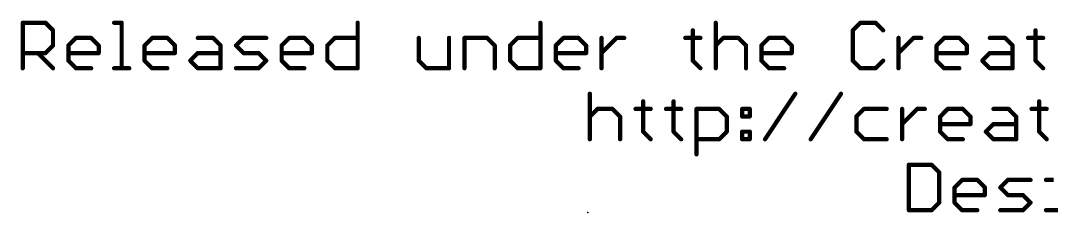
# Model space of a CAD drawing. Extents: x -20 to 87, y -17 to 53.
# Drawn here: x -20.32 to 16.61, y -16.51 to -9.65 of the extents above; entities that cross this region are included whole.
import ezdxf

# ---------------------------------------------------------------- set-up
doc = ezdxf.new("R2010")
doc.units = 0
doc.layers.add('23', color=53, linetype='CONTINUOUS')
doc.layers.add('51', color=53, linetype='CONTINUOUS')

msp = doc.modelspace()

# ---------------------------------------------------------------- linework, layer by layer
at = {"layer": '23'}
msp.add_point((0, -16.51), dxfattribs=at)
at = {"layer": '51', "const_width": 0.1524}
for points in [[(-20.2438, -11.3538), (-20.2438, -9.7268)], [(-20.2438, -9.7268), (-19.4303, -9.7268)], [(-19.4303, -9.7268), (-19.1591, -9.998)], [(-19.1591, -9.998), (-19.1591, -10.5403)], [(-16.9695, -9.7268), (-16.6983, -9.7268)], [(-16.6983, -9.7268), (-16.6983, -11.3538)], [(-8.2448, -9.7268), (-8.2448, -11.3538)], [(-1.6961, -9.7268), (-1.6961, -11.3538)], [(3.7661, -9.998), (3.7661, -11.0826)], [(4.5864, -9.7268), (4.5864, -11.3538)], [(9.769, -9.7268), (9.4979, -9.998)], [(9.4979, -9.998), (9.4979, -11.0826)], [(10.3114, -9.7268), (9.769, -9.7268)], [(10.5825, -9.998), (10.3114, -9.7268)], [(16.0448, -9.998), (16.0448, -11.0826)], [(-18.6066, -10.5403), (-18.3355, -10.2691)], [(-18.3355, -10.2691), (-17.7932, -10.2691)], [(-17.7932, -10.2691), (-17.522, -10.5403)], [(-15.878, -10.5403), (-15.6069, -10.2691)], [(-15.6069, -10.2691), (-15.0646, -10.2691)], [(-15.0646, -10.2691), (-14.7934, -10.5403)], [(-13.9697, -10.2691), (-13.4274, -10.2691)], [(-13.4274, -10.2691), (-13.1562, -10.5403)], [(-12.6037, -10.5403), (-12.3326, -10.2691)], [(-12.3326, -10.2691), (-11.5191, -10.2691)], [(-10.9666, -10.5403), (-10.6954, -10.2691)], [(-10.6954, -10.2691), (-10.1531, -10.2691)], [(-10.1531, -10.2691), (-9.8819, -10.5403)], [(-9.3294, -10.5403), (-9.0583, -10.2691)], [(-9.0583, -10.2691), (-8.2448, -10.2691)], [(-6.0551, -10.2691), (-6.0551, -11.0826)], [(-4.9705, -11.3538), (-4.9705, -10.2691)], [(-4.418, -11.3538), (-4.418, -10.2691)], [(-4.418, -10.2691), (-3.6045, -10.2691)], [(-3.6045, -10.2691), (-3.3333, -10.5403)], [(-2.7808, -10.5403), (-2.5096, -10.2691)], [(-2.5096, -10.2691), (-1.6961, -10.2691)], [(-1.1436, -10.5403), (-0.8725, -10.2691)], [(-0.8725, -10.2691), (-0.3301, -10.2691)], [(-0.3301, -10.2691), (-0.059, -10.5403)], [(0.4935, -11.3538), (0.4935, -10.2691)], [(0.4935, -10.8115), (1.0358, -10.2691)], [(1.0358, -10.2691), (1.307, -10.2691)], [(3.495, -10.2691), (4.0373, -10.2691)], [(4.5864, -10.5403), (4.8576, -10.2691)], [(4.8576, -10.2691), (5.3999, -10.2691)], [(5.3999, -10.2691), (5.6711, -10.5403)], [(6.2236, -10.5403), (6.4947, -10.2691)], [(6.4947, -10.2691), (7.0371, -10.2691)], [(7.0371, -10.2691), (7.3082, -10.5403)], [(11.135, -11.3538), (11.135, -10.2691)], [(11.135, -10.8115), (11.6774, -10.2691)], [(11.6774, -10.2691), (11.9485, -10.2691)], [(12.4993, -10.5403), (12.7705, -10.2691)], [(12.7705, -10.2691), (13.3128, -10.2691)], [(13.3128, -10.2691), (13.584, -10.5403)], [(14.4076, -10.2691), (14.95, -10.2691)], [(14.95, -10.2691), (15.2211, -10.5403)], [(15.7736, -10.2691), (16.316, -10.2691)], [(-19.1591, -10.5403), (-19.4303, -10.8115)], [(-18.6066, -11.0826), (-18.6066, -10.5403)], [(-17.522, -10.5403), (-17.522, -10.8115)], [(-15.878, -11.0826), (-15.878, -10.5403)], [(-14.7934, -10.5403), (-14.7934, -10.8115)], [(-13.1562, -10.5403), (-13.1562, -11.3538)], [(-12.3326, -10.8115), (-12.6037, -10.5403)], [(-10.9666, -11.0826), (-10.9666, -10.5403)], [(-9.8819, -10.5403), (-9.8819, -10.8115)], [(-9.3294, -11.0826), (-9.3294, -10.5403)], [(-3.3333, -10.5403), (-3.3333, -11.3538)], [(-2.7808, -11.0826), (-2.7808, -10.5403)], [(-1.1436, -11.0826), (-1.1436, -10.5403)], [(-0.059, -10.5403), (-0.059, -10.8115)], [(5.6711, -10.5403), (5.6711, -11.3538)], [(6.2236, -11.0826), (6.2236, -10.5403)], [(7.3082, -10.5403), (7.3082, -10.8115)], [(12.4993, -11.0826), (12.4993, -10.5403)], [(13.584, -10.5403), (13.584, -10.8115)], [(15.2211, -10.5403), (15.2211, -11.3538)], [(-19.4303, -10.8115), (-20.2438, -10.8115)], [(-19.7015, -10.8115), (-19.1591, -11.3538)], [(-17.522, -10.8115), (-18.6066, -10.8115)], [(-18.3355, -11.3538), (-18.6066, -11.0826)], [(-14.7934, -10.8115), (-15.878, -10.8115)], [(-15.6069, -11.3538), (-15.878, -11.0826)], [(-14.2409, -11.0826), (-13.9697, -10.8115)], [(-13.9697, -11.3538), (-14.2409, -11.0826)], [(-13.9697, -10.8115), (-13.1562, -10.8115)], [(-11.7902, -10.8115), (-12.3326, -10.8115)], [(-11.5191, -11.0826), (-11.7902, -10.8115)], [(-11.7902, -11.3538), (-11.5191, -11.0826)], [(-9.8819, -10.8115), (-10.9666, -10.8115)], [(-10.6954, -11.3538), (-10.9666, -11.0826)], [(-9.0583, -11.3538), (-9.3294, -11.0826)], [(-6.0551, -11.0826), (-5.7839, -11.3538)], [(-2.5096, -11.3538), (-2.7808, -11.0826)], [(-0.059, -10.8115), (-1.1436, -10.8115)], [(-0.8725, -11.3538), (-1.1436, -11.0826)], [(3.7661, -11.0826), (4.0373, -11.3538)], [(7.3082, -10.8115), (6.2236, -10.8115)], [(6.4947, -11.3538), (6.2236, -11.0826)], [(9.4979, -11.0826), (9.769, -11.3538)], [(10.3114, -11.3538), (10.5825, -11.0826)], [(13.584, -10.8115), (12.4993, -10.8115)], [(12.7705, -11.3538), (12.4993, -11.0826)], [(14.1365, -11.0826), (14.4076, -10.8115)], [(14.4076, -11.3538), (14.1365, -11.0826)], [(14.4076, -10.8115), (15.2211, -10.8115)], [(16.0448, -11.0826), (16.316, -11.3538)], [(-17.7932, -11.3538), (-18.3355, -11.3538)], [(-16.9695, -11.3538), (-16.4272, -11.3538)], [(-15.0646, -11.3538), (-15.6069, -11.3538)], [(-13.1562, -11.3538), (-13.9697, -11.3538)], [(-12.6037, -11.3538), (-11.7902, -11.3538)], [(-10.1531, -11.3538), (-10.6954, -11.3538)], [(-8.2448, -11.3538), (-9.0583, -11.3538)], [(-5.7839, -11.3538), (-4.9705, -11.3538)], [(-1.6961, -11.3538), (-2.5096, -11.3538)], [(-0.3301, -11.3538), (-0.8725, -11.3538)], [(7.0371, -11.3538), (6.4947, -11.3538)], [(9.769, -11.3538), (10.3114, -11.3538)], [(13.3128, -11.3538), (12.7705, -11.3538)], [(15.2211, -11.3538), (14.4076, -11.3538)], [(0.0762, -12.2668), (0.0762, -13.8938)], [(1.9845, -12.538), (1.9845, -13.6226)], [(3.076, -12.538), (3.076, -13.6226)], [(6.352, -13.8938), (7.4366, -12.2668)], [(7.9891, -13.8938), (9.0738, -12.2668)], [(16.1732, -12.538), (16.1732, -13.6226)], [(0.0762, -13.0803), (0.3474, -12.8091)], [(0.3474, -12.8091), (0.8897, -12.8091)], [(0.8897, -12.8091), (1.1609, -13.0803)], [(1.7134, -12.8091), (2.2557, -12.8091)], [(2.8048, -12.8091), (3.3471, -12.8091)], [(3.8962, -14.4361), (3.8962, -12.8091)], [(3.8962, -12.8091), (4.7097, -12.8091)], [(4.7097, -12.8091), (4.9809, -13.0803)], [(5.5334, -12.8091), (5.8045, -12.8091)], [(5.5334, -13.0803), (5.5334, -12.8091)], [(5.8045, -12.8091), (5.8045, -13.0803)], [(9.8974, -12.8091), (9.6263, -13.0803)], [(10.7109, -12.8091), (9.8974, -12.8091)], [(11.2634, -13.8938), (11.2634, -12.8091)], [(11.2634, -13.3515), (11.8058, -12.8091)], [(11.8058, -12.8091), (12.0769, -12.8091)], [(12.6277, -13.0803), (12.8989, -12.8091)], [(12.8989, -12.8091), (13.4412, -12.8091)], [(13.4412, -12.8091), (13.7124, -13.0803)], [(14.5361, -12.8091), (15.0784, -12.8091)], [(15.0784, -12.8091), (15.3495, -13.0803)], [(15.902, -12.8091), (16.4444, -12.8091)], [(1.1609, -13.0803), (1.1609, -13.8938)], [(4.9809, -13.0803), (4.9809, -13.6226)], [(5.8045, -13.0803), (5.5334, -13.0803)], [(9.6263, -13.0803), (9.6263, -13.6226)], [(12.6277, -13.6226), (12.6277, -13.0803)], [(13.7124, -13.3515), (12.6277, -13.3515)], [(13.7124, -13.0803), (13.7124, -13.3515)], [(14.2649, -13.6226), (14.5361, -13.3515)], [(14.5361, -13.3515), (15.3495, -13.3515)], [(15.3495, -13.0803), (15.3495, -13.8938)], [(1.9845, -13.6226), (2.2557, -13.8938)], [(3.076, -13.6226), (3.3471, -13.8938)], [(4.9809, -13.6226), (4.7097, -13.8938)], [(5.5334, -13.6226), (5.8045, -13.6226)], [(5.5334, -13.8938), (5.5334, -13.6226)], [(5.8045, -13.6226), (5.8045, -13.8938)], [(9.6263, -13.6226), (9.8974, -13.8938)], [(12.8989, -13.8938), (12.6277, -13.6226)], [(14.5361, -13.8938), (14.2649, -13.6226)], [(16.1732, -13.6226), (16.4444, -13.8938)], [(4.7097, -13.8938), (3.8962, -13.8938)], [(5.8045, -13.8938), (5.5334, -13.8938)], [(9.8974, -13.8938), (10.7109, -13.8938)], [(13.4412, -13.8938), (12.8989, -13.8938)], [(15.3495, -13.8938), (14.5361, -13.8938)], [(11.5062, -14.8068), (11.5062, -16.4338)], [(12.3197, -14.8068), (11.5062, -14.8068)], [(12.5909, -15.078), (12.3197, -14.8068)], [(12.5909, -16.1626), (12.5909, -15.078)], [(13.1434, -15.6203), (13.4145, -15.3491)], [(13.4145, -15.3491), (13.9569, -15.3491)], [(13.9569, -15.3491), (14.228, -15.6203)], [(14.7805, -15.6203), (15.0517, -15.3491)], [(15.0517, -15.3491), (15.8652, -15.3491)], [(16.4177, -15.3491), (16.6888, -15.3491)], [(13.1434, -16.1626), (13.1434, -15.6203)], [(14.228, -15.8915), (13.1434, -15.8915)], [(14.228, -15.6203), (14.228, -15.8915)], [(15.0517, -15.8915), (14.7805, -15.6203)], [(15.594, -15.8915), (15.0517, -15.8915)], [(15.8652, -16.1626), (15.594, -15.8915)], [(12.3197, -16.4338), (12.5909, -16.1626)], [(13.4145, -16.4338), (13.1434, -16.1626)], [(15.594, -16.4338), (15.8652, -16.1626)], [(11.5062, -16.4338), (12.3197, -16.4338)], [(13.9569, -16.4338), (13.4145, -16.4338)], [(14.7805, -16.4338), (15.594, -16.4338)], [(16.4177, -16.4338), (16.96, -16.4338)]]:
    msp.add_lwpolyline(points, dxfattribs=at)
at = {"layer": '51', "const_width": 0.0762}
for points in [[(-20.2057, -9.7268, 1), (-20.2819, -9.7268)], [(-20.2438, -9.6887, 1), (-20.2438, -9.7649)], [(-19.4034, -9.6999, 1), (-19.4572, -9.7538)], [(-19.4303, -9.7649, 1), (-19.4303, -9.6887)], [(-19.121, -9.998, 1), (-19.1972, -9.998)], [(-19.1861, -10.0249, 1), (-19.1322, -9.971)], [(-16.9695, -9.6887, 1), (-16.9695, -9.7649)], [(-16.6602, -9.7268, 1), (-16.7364, -9.7268)], [(-16.6983, -9.7649, 1), (-16.6983, -9.6887)], [(-8.2067, -9.7268, 1), (-8.2829, -9.7268)], [(-1.658, -9.7268, 1), (-1.7342, -9.7268)], [(3.8042, -9.998, 1), (3.728, -9.998)], [(4.6245, -9.7268, 1), (4.5483, -9.7268)], [(9.4709, -9.971, 1), (9.5248, -10.0249)], [(9.536, -9.998, 1), (9.4598, -9.998)], [(9.769, -9.6887, 1), (9.769, -9.7649)], [(9.796, -9.7538, 1), (9.7421, -9.6999)], [(10.3383, -9.6999, 1), (10.2844, -9.7538)], [(10.3114, -9.7649, 1), (10.3114, -9.6887)], [(10.5556, -10.0249, 1), (10.6095, -9.971)], [(16.0829, -9.998, 1), (16.0067, -9.998)], [(-18.3355, -10.231, 1), (-18.3355, -10.3072)], [(-18.3085, -10.2961, 1), (-18.3624, -10.2422)], [(-17.7662, -10.2422, 1), (-17.8201, -10.2961)], [(-17.7932, -10.3072, 1), (-17.7932, -10.231)], [(-15.6069, -10.231, 1), (-15.6069, -10.3072)], [(-15.5799, -10.2961, 1), (-15.6338, -10.2422)], [(-15.0376, -10.2422, 1), (-15.0915, -10.2961)], [(-15.0646, -10.3072, 1), (-15.0646, -10.231)], [(-13.9697, -10.231, 1), (-13.9697, -10.3072)], [(-13.4005, -10.2422, 1), (-13.4543, -10.2961)], [(-13.4274, -10.3072, 1), (-13.4274, -10.231)], [(-12.3326, -10.231, 1), (-12.3326, -10.3072)], [(-12.3056, -10.2961, 1), (-12.3595, -10.2422)], [(-11.5191, -10.3072, 1), (-11.5191, -10.231)], [(-10.6954, -10.231, 1), (-10.6954, -10.3072)], [(-10.6685, -10.2961, 1), (-10.7224, -10.2422)], [(-10.1261, -10.2422, 1), (-10.18, -10.2961)], [(-10.1531, -10.3072, 1), (-10.1531, -10.231)], [(-9.0583, -10.231, 1), (-9.0583, -10.3072)], [(-9.0313, -10.2961, 1), (-9.0852, -10.2422)], [(-8.2448, -10.3072, 1), (-8.2448, -10.231)], [(-6.017, -10.2691, 1), (-6.0932, -10.2691)], [(-4.9324, -10.2691, 1), (-5.0086, -10.2691)], [(-4.3799, -10.2691, 1), (-4.4561, -10.2691)], [(-4.418, -10.231, 1), (-4.418, -10.3072)], [(-3.5775, -10.2422, 1), (-3.6314, -10.2961)], [(-3.6045, -10.3072, 1), (-3.6045, -10.231)], [(-2.5096, -10.231, 1), (-2.5096, -10.3072)], [(-2.4827, -10.2961, 1), (-2.5366, -10.2422)], [(-1.6961, -10.3072, 1), (-1.6961, -10.231)], [(-0.8725, -10.231, 1), (-0.8725, -10.3072)], [(-0.8455, -10.2961, 1), (-0.8994, -10.2422)], [(-0.3032, -10.2422, 1), (-0.3571, -10.2961)], [(-0.3301, -10.3072, 1), (-0.3301, -10.231)], [(0.5316, -10.2691, 1), (0.4554, -10.2691)], [(1.0358, -10.231, 1), (1.0358, -10.3072)], [(1.0628, -10.2961, 1), (1.0089, -10.2422)], [(1.307, -10.3072, 1), (1.307, -10.231)], [(3.495, -10.231, 1), (3.495, -10.3072)], [(4.0373, -10.3072, 1), (4.0373, -10.231)], [(4.8576, -10.231, 1), (4.8576, -10.3072)], [(4.8845, -10.2961, 1), (4.8306, -10.2422)], [(5.4268, -10.2422, 1), (5.373, -10.2961)], [(5.3999, -10.3072, 1), (5.3999, -10.231)], [(6.4947, -10.231, 1), (6.4947, -10.3072)], [(6.5217, -10.2961, 1), (6.4678, -10.2422)], [(7.064, -10.2422, 1), (7.0101, -10.2961)], [(7.0371, -10.3072, 1), (7.0371, -10.231)], [(11.1731, -10.2691, 1), (11.0969, -10.2691)], [(11.6774, -10.231, 1), (11.6774, -10.3072)], [(11.7043, -10.2961, 1), (11.6504, -10.2422)], [(11.9485, -10.3072, 1), (11.9485, -10.231)], [(12.7705, -10.231, 1), (12.7705, -10.3072)], [(12.7974, -10.2961, 1), (12.7435, -10.2422)], [(13.3398, -10.2422, 1), (13.2859, -10.2961)], [(13.3128, -10.3072, 1), (13.3128, -10.231)], [(14.4076, -10.231, 1), (14.4076, -10.3072)], [(14.9769, -10.2422, 1), (14.923, -10.2961)], [(14.95, -10.3072, 1), (14.95, -10.231)], [(15.7736, -10.231, 1), (15.7736, -10.3072)], [(16.316, -10.3072, 1), (16.316, -10.231)], [(-19.1972, -10.5403, 1), (-19.121, -10.5403)], [(-19.1322, -10.5672, 1), (-19.1861, -10.5134)], [(-18.5685, -10.5403, 1), (-18.6447, -10.5403)], [(-18.6336, -10.5134, 1), (-18.5797, -10.5672)], [(-17.4839, -10.5403, 1), (-17.5601, -10.5403)], [(-17.5489, -10.5672, 1), (-17.495, -10.5134)], [(-15.8399, -10.5403, 1), (-15.9162, -10.5403)], [(-15.905, -10.5134, 1), (-15.8511, -10.5672)], [(-14.7553, -10.5403, 1), (-14.8315, -10.5403)], [(-14.8203, -10.5672, 1), (-14.7664, -10.5134)], [(-13.1181, -10.5403, 1), (-13.1943, -10.5403)], [(-13.1832, -10.5672, 1), (-13.1293, -10.5134)], [(-12.5768, -10.5134, 1), (-12.6307, -10.5672)], [(-12.6307, -10.5134, 1), (-12.5768, -10.5672)], [(-10.9285, -10.5403, 1), (-11.0047, -10.5403)], [(-10.9935, -10.5134, 1), (-10.9396, -10.5672)], [(-9.8438, -10.5403, 1), (-9.92, -10.5403)], [(-9.9089, -10.5672, 1), (-9.855, -10.5134)], [(-9.2913, -10.5403, 1), (-9.3675, -10.5403)], [(-9.3564, -10.5134, 1), (-9.3025, -10.5672)], [(-3.2952, -10.5403, 1), (-3.3714, -10.5403)], [(-3.3602, -10.5672, 1), (-3.3064, -10.5134)], [(-2.7427, -10.5403, 1), (-2.8189, -10.5403)], [(-2.8077, -10.5134, 1), (-2.7539, -10.5672)], [(-1.1055, -10.5403, 1), (-1.1817, -10.5403)], [(-1.1706, -10.5134, 1), (-1.1167, -10.5672)], [(-0.0209, -10.5403, 1), (-0.0971, -10.5403)], [(-0.0859, -10.5672, 1), (-0.032, -10.5134)], [(4.5595, -10.5134, 1), (4.6133, -10.5672)], [(5.7092, -10.5403, 1), (5.633, -10.5403)], [(5.6441, -10.5672, 1), (5.698, -10.5134)], [(6.2617, -10.5403, 1), (6.1855, -10.5403)], [(6.1966, -10.5134, 1), (6.2505, -10.5672)], [(7.3463, -10.5403, 1), (7.2701, -10.5403)], [(7.2813, -10.5672, 1), (7.3352, -10.5134)], [(12.5374, -10.5403, 1), (12.4612, -10.5403)], [(12.4724, -10.5134, 1), (12.5263, -10.5672)], [(13.6221, -10.5403, 1), (13.5459, -10.5403)], [(13.557, -10.5672, 1), (13.6109, -10.5134)], [(15.2592, -10.5403, 1), (15.183, -10.5403)], [(15.1942, -10.5672, 1), (15.2481, -10.5134)], [(-20.2438, -10.7734, 1), (-20.2438, -10.8496)], [(-19.6745, -10.7845, 1), (-19.7284, -10.8384)], [(-19.4572, -10.7845, 1), (-19.4034, -10.8384)], [(-19.4303, -10.8496, 1), (-19.4303, -10.7734)], [(-18.5797, -11.0557, 1), (-18.6336, -11.1096)], [(-18.6066, -10.7734, 1), (-18.6066, -10.8496)], [(-18.6447, -11.0826, 1), (-18.5685, -11.0826)], [(-17.5601, -10.8115, 1), (-17.4839, -10.8115)], [(-17.522, -10.8496, 1), (-17.522, -10.7734)], [(-15.8511, -11.0557, 1), (-15.905, -11.1096)], [(-15.9162, -11.0826, 1), (-15.8399, -11.0826)], [(-15.878, -10.7734, 1), (-15.878, -10.8496)], [(-14.8315, -10.8115, 1), (-14.7553, -10.8115)], [(-14.7934, -10.8496, 1), (-14.7934, -10.7734)], [(-14.214, -11.0557, 1), (-14.2678, -11.1096)], [(-14.2678, -11.0557, 1), (-14.214, -11.1096)], [(-13.9697, -10.7734, 1), (-13.9697, -10.8496)], [(-13.9428, -10.8384, 1), (-13.9967, -10.7845)], [(-13.1562, -10.8496, 1), (-13.1562, -10.7734)], [(-12.3326, -10.7734, 1), (-12.3326, -10.8496)], [(-12.3595, -10.8384, 1), (-12.3056, -10.7845)], [(-11.7633, -10.7845, 1), (-11.8172, -10.8384)], [(-11.7902, -10.8496, 1), (-11.7902, -10.7734)], [(-11.4921, -11.1096, 1), (-11.546, -11.0557)], [(-11.546, -11.1096, 1), (-11.4921, -11.0557)], [(-10.9666, -10.7734, 1), (-10.9666, -10.8496)], [(-10.9396, -11.0557, 1), (-10.9935, -11.1096)], [(-11.0047, -11.0826, 1), (-10.9285, -11.0826)], [(-9.92, -10.8115, 1), (-9.8438, -10.8115)], [(-9.8819, -10.8496, 1), (-9.8819, -10.7734)], [(-9.3025, -11.0557, 1), (-9.3564, -11.1096)], [(-9.3675, -11.0826, 1), (-9.2913, -11.0826)], [(-6.0282, -11.0557, 1), (-6.0821, -11.1096)], [(-6.0932, -11.0826, 1), (-6.017, -11.0826)], [(-2.7539, -11.0557, 1), (-2.8077, -11.1096)], [(-2.8189, -11.0826, 1), (-2.7427, -11.0826)], [(-1.1167, -11.0557, 1), (-1.1706, -11.1096)], [(-1.1436, -10.7734, 1), (-1.1436, -10.8496)], [(-1.1817, -11.0826, 1), (-1.1055, -11.0826)], [(-0.0971, -10.8115, 1), (-0.0209, -10.8115)], [(-0.059, -10.8496, 1), (-0.059, -10.7734)], [(0.4666, -10.7845, 1), (0.5205, -10.8384)], [(3.7931, -11.0557, 1), (3.7392, -11.1096)], [(3.728, -11.0826, 1), (3.8042, -11.0826)], [(6.2505, -11.0557, 1), (6.1966, -11.1096)], [(6.2236, -10.7734, 1), (6.2236, -10.8496)], [(6.1855, -11.0826, 1), (6.2617, -11.0826)], [(7.2701, -10.8115, 1), (7.3463, -10.8115)], [(7.3082, -10.8496, 1), (7.3082, -10.7734)], [(9.5248, -11.0557, 1), (9.4709, -11.1096)], [(9.4598, -11.0826, 1), (9.536, -11.0826)], [(10.6095, -11.1096, 1), (10.5556, -11.0557)], [(11.1081, -10.7845, 1), (11.162, -10.8384)], [(12.4993, -10.7734, 1), (12.4993, -10.8496)], [(12.5263, -11.0557, 1), (12.4724, -11.1096)], [(12.4612, -11.0826, 1), (12.5374, -11.0826)], [(13.5459, -10.8115, 1), (13.6221, -10.8115)], [(13.584, -10.8496, 1), (13.584, -10.7734)], [(14.1634, -11.0557, 1), (14.1095, -11.1096)], [(14.1095, -11.0557, 1), (14.1634, -11.1096)], [(14.4076, -10.7734, 1), (14.4076, -10.8496)], [(14.4346, -10.8384, 1), (14.3807, -10.7845)], [(15.2211, -10.8496, 1), (15.2211, -10.7734)], [(16.0717, -11.0557, 1), (16.0179, -11.1096)], [(16.0067, -11.0826, 1), (16.0829, -11.0826)], [(-20.2819, -11.3538, 1), (-20.2057, -11.3538)], [(-19.1861, -11.3807, 1), (-19.1322, -11.3269)], [(-18.3355, -11.3157, 1), (-18.3355, -11.3919)], [(-18.3624, -11.3807, 1), (-18.3085, -11.3269)], [(-17.7932, -11.3919, 1), (-17.7932, -11.3157)], [(-16.9695, -11.3157, 1), (-16.9695, -11.3919)], [(-16.7364, -11.3538, 1), (-16.6602, -11.3538)], [(-16.4272, -11.3919, 1), (-16.4272, -11.3157)], [(-15.6069, -11.3157, 1), (-15.6069, -11.3919)], [(-15.6338, -11.3807, 1), (-15.5799, -11.3269)], [(-15.0646, -11.3919, 1), (-15.0646, -11.3157)], [(-13.9697, -11.3157, 1), (-13.9697, -11.3919)], [(-13.9967, -11.3807, 1), (-13.9428, -11.3269)], [(-13.1943, -11.3538, 1), (-13.1181, -11.3538)], [(-13.1562, -11.3919, 1), (-13.1562, -11.3157)], [(-12.6037, -11.3157, 1), (-12.6037, -11.3919)], [(-11.8172, -11.3269, 1), (-11.7633, -11.3807)], [(-11.7902, -11.3919, 1), (-11.7902, -11.3157)], [(-10.6954, -11.3157, 1), (-10.6954, -11.3919)], [(-10.7224, -11.3807, 1), (-10.6685, -11.3269)], [(-10.1531, -11.3919, 1), (-10.1531, -11.3157)], [(-9.0583, -11.3157, 1), (-9.0583, -11.3919)], [(-9.0852, -11.3807, 1), (-9.0313, -11.3269)], [(-8.2829, -11.3538, 1), (-8.2067, -11.3538)], [(-8.2448, -11.3919, 1), (-8.2448, -11.3157)], [(-5.7839, -11.3157, 1), (-5.7839, -11.3919)], [(-5.8109, -11.3807, 1), (-5.757, -11.3269)], [(-5.0086, -11.3538, 1), (-4.9324, -11.3538)], [(-4.9705, -11.3919, 1), (-4.9705, -11.3157)], [(-4.4561, -11.3538, 1), (-4.3799, -11.3538)], [(-3.3714, -11.3538, 1), (-3.2952, -11.3538)], [(-2.5096, -11.3157, 1), (-2.5096, -11.3919)], [(-2.5366, -11.3807, 1), (-2.4827, -11.3269)], [(-1.7342, -11.3538, 1), (-1.658, -11.3538)], [(-1.6961, -11.3919, 1), (-1.6961, -11.3157)], [(-0.8725, -11.3157, 1), (-0.8725, -11.3919)], [(-0.8994, -11.3807, 1), (-0.8455, -11.3269)], [(-0.3301, -11.3919, 1), (-0.3301, -11.3157)], [(0.4554, -11.3538, 1), (0.5316, -11.3538)], [(4.0104, -11.3807, 1), (4.0642, -11.3269)], [(4.5483, -11.3538, 1), (4.6245, -11.3538)], [(5.633, -11.3538, 1), (5.7092, -11.3538)], [(6.4947, -11.3157, 1), (6.4947, -11.3919)], [(6.4678, -11.3807, 1), (6.5217, -11.3269)], [(7.0371, -11.3919, 1), (7.0371, -11.3157)], [(9.769, -11.3157, 1), (9.769, -11.3919)], [(9.7421, -11.3807, 1), (9.796, -11.3269)], [(10.2844, -11.3269, 1), (10.3383, -11.3807)], [(10.3114, -11.3919, 1), (10.3114, -11.3157)], [(11.0969, -11.3538, 1), (11.1731, -11.3538)], [(12.7705, -11.3157, 1), (12.7705, -11.3919)], [(12.7435, -11.3807, 1), (12.7974, -11.3269)], [(13.3128, -11.3919, 1), (13.3128, -11.3157)], [(14.4076, -11.3157, 1), (14.4076, -11.3919)], [(14.3807, -11.3807, 1), (14.4346, -11.3269)], [(15.183, -11.3538, 1), (15.2592, -11.3538)], [(15.2211, -11.3919, 1), (15.2211, -11.3157)], [(16.289, -11.3807, 1), (16.3429, -11.3269)], [(0.1143, -12.2668, 1), (0.0381, -12.2668)], [(2.0226, -12.538, 1), (1.9464, -12.538)], [(3.1141, -12.538, 1), (3.0379, -12.538)], [(7.4683, -12.2879, 1), (7.4049, -12.2457)], [(9.1055, -12.2879, 1), (9.0421, -12.2457)], [(16.2113, -12.538, 1), (16.1351, -12.538)], [(0.3474, -12.771, 1), (0.3474, -12.8472)], [(0.3743, -12.8361, 1), (0.3204, -12.7822)], [(0.9166, -12.7822, 1), (0.8628, -12.8361)], [(0.8897, -12.8472, 1), (0.8897, -12.771)], [(1.7134, -12.771, 1), (1.7134, -12.8472)], [(2.2557, -12.8472, 1), (2.2557, -12.771)], [(2.8048, -12.771, 1), (2.8048, -12.8472)], [(3.3471, -12.8472, 1), (3.3471, -12.771)], [(3.9343, -12.8091, 1), (3.8581, -12.8091)], [(3.8962, -12.771, 1), (3.8962, -12.8472)], [(4.7367, -12.7822, 1), (4.6828, -12.8361)], [(4.7097, -12.8472, 1), (4.7097, -12.771)], [(5.5334, -12.771, 1), (5.5334, -12.8472)], [(5.5715, -12.8091, 1), (5.4953, -12.8091)], [(5.8426, -12.8091, 1), (5.7664, -12.8091)], [(5.8045, -12.8472, 1), (5.8045, -12.771)], [(9.8974, -12.771, 1), (9.8974, -12.8472)], [(9.9244, -12.8361, 1), (9.8705, -12.7822)], [(10.7109, -12.8472, 1), (10.7109, -12.771)], [(11.3015, -12.8091, 1), (11.2253, -12.8091)], [(11.8058, -12.771, 1), (11.8058, -12.8472)], [(11.8327, -12.8361, 1), (11.7788, -12.7822)], [(12.0769, -12.8472, 1), (12.0769, -12.771)], [(12.8989, -12.771, 1), (12.8989, -12.8472)], [(12.9258, -12.8361, 1), (12.872, -12.7822)], [(13.4682, -12.7822, 1), (13.4143, -12.8361)], [(13.4412, -12.8472, 1), (13.4412, -12.771)], [(14.5361, -12.771, 1), (14.5361, -12.8472)], [(15.1053, -12.7822, 1), (15.0514, -12.8361)], [(15.0784, -12.8472, 1), (15.0784, -12.771)], [(15.902, -12.771, 1), (15.902, -12.8472)], [(16.4444, -12.8472, 1), (16.4444, -12.771)], [(0.0493, -13.0534, 1), (0.1031, -13.1072)], [(1.199, -13.0803, 1), (1.1228, -13.0803)], [(1.1339, -13.1072, 1), (1.1878, -13.0534)], [(5.019, -13.0803, 1), (4.9428, -13.0803)], [(4.9539, -13.1072, 1), (5.0078, -13.0534)], [(5.5334, -13.0422, 1), (5.5334, -13.1184)], [(5.4953, -13.0803, 1), (5.5715, -13.0803)], [(5.7664, -13.0803, 1), (5.8426, -13.0803)], [(5.8045, -13.1184, 1), (5.8045, -13.0422)], [(9.6644, -13.0803, 1), (9.5882, -13.0803)], [(9.5993, -13.0534, 1), (9.6532, -13.1072)], [(11.2365, -13.3245, 1), (11.2904, -13.3784)], [(12.6658, -13.0803, 1), (12.5896, -13.0803)], [(12.6277, -13.3134, 1), (12.6277, -13.3896)], [(12.6008, -13.0534, 1), (12.6547, -13.1072)], [(13.7505, -13.0803, 1), (13.6743, -13.0803)], [(13.6854, -13.1072, 1), (13.7393, -13.0534)], [(13.7124, -13.3896, 1), (13.7124, -13.3134)], [(14.5361, -13.3134, 1), (14.5361, -13.3896)], [(14.563, -13.3784, 1), (14.5091, -13.3245)], [(15.3876, -13.0803, 1), (15.3114, -13.0803)], [(15.3226, -13.1072, 1), (15.3765, -13.0534)], [(15.3495, -13.3896, 1), (15.3495, -13.3134)], [(2.0115, -13.5957, 1), (1.9576, -13.6496)], [(1.9464, -13.6226, 1), (2.0226, -13.6226)], [(3.1029, -13.5957, 1), (3.049, -13.6496)], [(3.0379, -13.6226, 1), (3.1141, -13.6226)], [(4.9428, -13.6226, 1), (5.019, -13.6226)], [(5.0078, -13.6496, 1), (4.954, -13.5957)], [(5.5334, -13.5845, 1), (5.5334, -13.6607)], [(5.5715, -13.6226, 1), (5.4953, -13.6226)], [(5.8426, -13.6226, 1), (5.7664, -13.6226)], [(5.8045, -13.6607, 1), (5.8045, -13.5845)], [(9.6532, -13.5957, 1), (9.5993, -13.6496)], [(9.5882, -13.6226, 1), (9.6644, -13.6226)], [(12.6547, -13.5957, 1), (12.6008, -13.6496)], [(12.5896, -13.6226, 1), (12.6658, -13.6226)], [(13.6743, -13.3515, 1), (13.7505, -13.3515)], [(14.2918, -13.5957, 1), (14.2379, -13.6496)], [(14.2379, -13.5957, 1), (14.2918, -13.6496)], [(16.2001, -13.5957, 1), (16.1463, -13.6496)], [(16.1351, -13.6226, 1), (16.2113, -13.6226)], [(0.0381, -13.8938, 1), (0.1143, -13.8938)], [(1.1228, -13.8938, 1), (1.199, -13.8938)], [(2.2287, -13.9207, 1), (2.2826, -13.8669)], [(3.3202, -13.9207, 1), (3.3741, -13.8669)], [(3.8962, -13.8557, 1), (3.8962, -13.9319)], [(4.6828, -13.8669, 1), (4.7367, -13.9207)], [(4.7097, -13.9319, 1), (4.7097, -13.8557)], [(5.5334, -13.8557, 1), (5.5334, -13.9319)], [(5.4953, -13.8938, 1), (5.5715, -13.8938)], [(5.7664, -13.8938, 1), (5.8426, -13.8938)], [(5.8045, -13.9319, 1), (5.8045, -13.8557)], [(6.3203, -13.8727, 1), (6.3837, -13.9149)], [(7.9574, -13.8727, 1), (8.0208, -13.9149)], [(9.8974, -13.8557, 1), (9.8974, -13.9319)], [(9.8705, -13.9207, 1), (9.9244, -13.8669)], [(10.7109, -13.9319, 1), (10.7109, -13.8557)], [(11.2253, -13.8938, 1), (11.3015, -13.8938)], [(12.8989, -13.8557, 1), (12.8989, -13.9319)], [(12.872, -13.9207, 1), (12.9258, -13.8669)], [(13.4412, -13.9319, 1), (13.4412, -13.8557)], [(14.5361, -13.8557, 1), (14.5361, -13.9319)], [(14.5091, -13.9207, 1), (14.563, -13.8669)], [(15.3114, -13.8938, 1), (15.3876, -13.8938)], [(15.3495, -13.9319, 1), (15.3495, -13.8557)], [(16.4174, -13.9207, 1), (16.4713, -13.8669)], [(3.8581, -14.4361, 1), (3.9343, -14.4361)], [(11.5443, -14.8068, 1), (11.4681, -14.8068)], [(11.5062, -14.7687, 1), (11.5062, -14.8449)], [(12.3466, -14.7799, 1), (12.2928, -14.8338)], [(12.3197, -14.8449, 1), (12.3197, -14.7687)], [(12.629, -15.078, 1), (12.5528, -15.078)], [(12.5639, -15.1049, 1), (12.6178, -15.051)], [(13.4145, -15.311, 1), (13.4145, -15.3872)], [(13.4415, -15.3761, 1), (13.3876, -15.3222)], [(13.9838, -15.3222, 1), (13.9299, -15.3761)], [(13.9569, -15.3872, 1), (13.9569, -15.311)], [(15.0517, -15.311, 1), (15.0517, -15.3872)], [(15.0786, -15.3761, 1), (15.0247, -15.3222)], [(15.8652, -15.3872, 1), (15.8652, -15.311)], [(16.4177, -15.311, 1), (16.4177, -15.3872)], [(13.1815, -15.6203, 1), (13.1053, -15.6203)], [(13.1164, -15.5934, 1), (13.1703, -15.6472)], [(13.1434, -15.8534, 1), (13.1434, -15.9296)], [(14.2661, -15.6203, 1), (14.1899, -15.6203)], [(14.1899, -15.8915, 1), (14.2661, -15.8915)], [(14.2011, -15.6472, 1), (14.255, -15.5934)], [(14.228, -15.9296, 1), (14.228, -15.8534)], [(14.8075, -15.5934, 1), (14.7536, -15.6472)], [(14.7536, -15.5934, 1), (14.8075, -15.6472)], [(15.0517, -15.8534, 1), (15.0517, -15.9296)], [(15.0247, -15.9184, 1), (15.0786, -15.8645)], [(15.6209, -15.8645, 1), (15.5671, -15.9184)], [(15.594, -15.9296, 1), (15.594, -15.8534)], [(12.5528, -16.1626, 1), (12.629, -16.1626)], [(12.6178, -16.1896, 1), (12.5639, -16.1357)], [(13.1703, -16.1357, 1), (13.1164, -16.1896)], [(13.1053, -16.1626, 1), (13.1815, -16.1626)], [(15.8921, -16.1896, 1), (15.8382, -16.1357)], [(15.8382, -16.1896, 1), (15.8921, -16.1357)], [(11.5062, -16.3957, 1), (11.5062, -16.4719)], [(11.4681, -16.4338, 1), (11.5443, -16.4338)], [(12.2928, -16.4069, 1), (12.3466, -16.4607)], [(12.3197, -16.4719, 1), (12.3197, -16.3957)], [(13.4145, -16.3957, 1), (13.4145, -16.4719)], [(13.3876, -16.4607, 1), (13.4415, -16.4069)], [(13.9569, -16.4719, 1), (13.9569, -16.3957)], [(14.7805, -16.3957, 1), (14.7805, -16.4719)], [(15.5671, -16.4069, 1), (15.6209, -16.4607)], [(15.594, -16.4719, 1), (15.594, -16.3957)], [(16.4177, -16.3957, 1), (16.4177, -16.4719)]]:
    msp.add_lwpolyline(points, format="xyb", dxfattribs=at)

doc.saveas('drawing.dxf')
